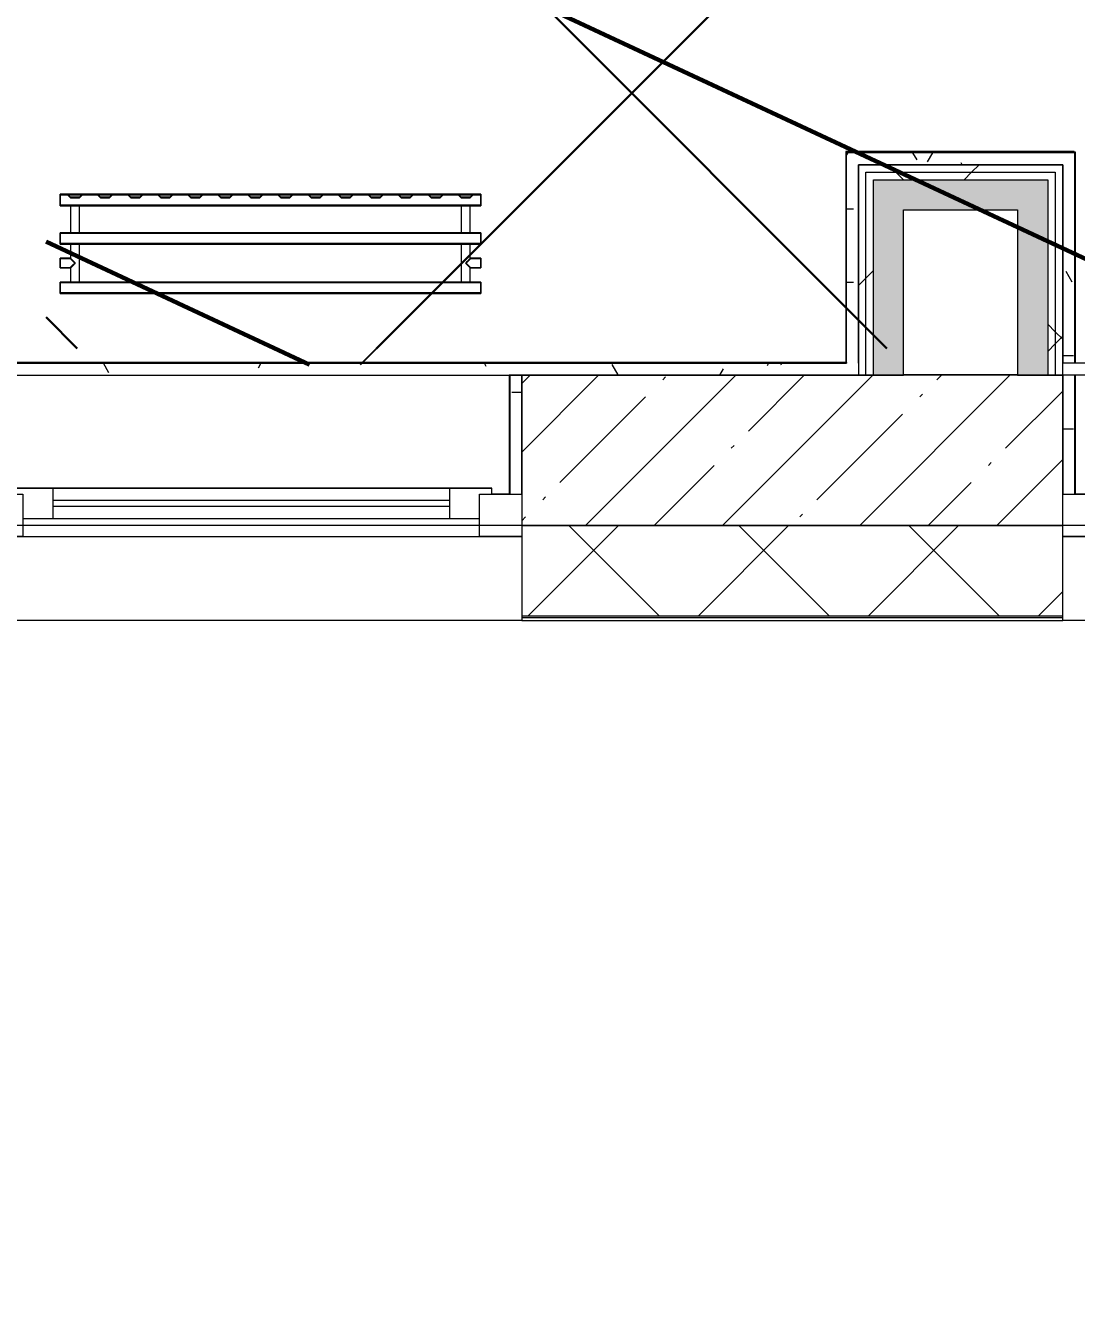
# Model space of a CAD drawing. Header units: millimetres. Extents: x -164500 to 426394, y -23753 to 102118.
# Drawn here: x 268177 to 269925, y -1385 to 731 of the extents above; entities that cross this region are included whole.
import ezdxf
from ezdxf import colors
from ezdxf.entities.mleader import LeaderData, LeaderLine
from ezdxf.math import Vec2, Vec3

# ---------------------------------------------------------------- set-up
doc = ezdxf.new("R2010")
doc.units = ezdxf.units.MM
for name, color, linetype, lineweight in [('0) шлифовка', 5, 'Continuous', 60), ('5.2) Л-1 Линолеум', 100, 'Continuous', 30), ('9.1) Рулон', 30, 'Continuous', 30), ('A-FLOR', 7, 'Continuous', 9), ('A-GLAZ', 7, 'Continuous', 9), ('A-GLAZ-1', 7, 'Continuous', 5), ('A-WALL', 7, 'Continuous', 5), ('I-WALL', 7, 'Continuous', 5), ('S-COLS-1', 7, 'Continuous', 5)]:
    doc.layers.add(name, color=color, linetype=linetype, lineweight=lineweight)
for name, color, linetype in [('2) защита вин плитк', 6, 'Continuous'), ('3.1) Наливной пол', 3, 'Continuous'), ('3.2.3) Нал-ой пол 4 вып', 3, 'Continuous')]:
    doc.layers.add(name, color=color, linetype=linetype)
for name, color, linetype, lineweight, true_color in [('A-WALL-1', 9, 'Continuous', 5, 0x808080), ('A-WALL-FNSH-1', 9, 'Continuous', 5, 0x808080), ('M-EQPM-1', 7, 'Continuous', 9, 0xb2b2b2)]:
    doc.layers.add(name, color=color, linetype=linetype, lineweight=lineweight, true_color=true_color)
doc.styles.add('СПДС', font='ГОСТ тип А.ttf', dxfattribs={"width": 0.9})
pattern_1 = [(0, (148772.123, -0.94), (243.84, 60.96), [20.117, -162.763, 20.117, -162.763, -975.36]), (0, (148772.123, -0.94), (243.84, 60.96), [-365.76, 20.117, -345.643, 20.117, -162.763, -426.72]), (0, (148772.123, -0.94), (243.84, 60.96), [-914.4, 20.117, -101.803, 20.117, -284.683]), (120, (148863.563, 29.54), (-174.71291, 180.691634), [20.117, -162.763, 20.117, -162.763, -975.36]), (120, (148863.563, 29.54), (-174.71291, 180.691634), [-365.76, 20.117, -345.643, 20.117, -162.763, -426.72]), (120, (148863.563, 29.54), (-174.71291, 180.691634), [-914.4, 20.117, -101.803, 20.117, -284.683]), (240, (148894.043, 151.46), (-69.12709, -241.651634), [20.117, -162.763, 20.117, -162.763, -975.36]), (240, (148894.043, 151.46), (-69.12709, -241.651634), [-365.76, 20.117, -345.643, 20.117, -162.763, -426.72]), (240, (148894.043, 151.46), (-69.12709, -241.651634), [-914.4, 20.117, -101.803, 20.117, -284.683])]
pattern_2 = [(45, (148772.12, -0.94), (-212.132, 212.132), []), (135, (148772.12, -0.94), (-212.132, -212.132), [])]
pattern_3 = [(45, (149298.1, 20823.3), (-1347.038, 1347.038), [])]

# ---------------------------------------------------------------- blocks, each defined once
blk = doc.blocks.new('radiator_prado_classic_z_tip_30_po exemplyaru - Classic Z Тип 30-300-V479-Объем проектирования 2 этажа')
at = {"layer": 'M-EQPM-1'}
for p, q in [((0, 228), (0, 210)), ((700, 228), (0, 228)), ((0, 210), (0, 228)), ((0, 228), (12.5, 228)), ((12.5, 228), (37.5, 228)), ((37.5, 228), (12.5, 228)), ((12.5, 228), (37.5, 228)), ((12.5, 228), (17.5, 223)), ((12.5, 228), (17.5, 223)), ((32.5, 223), (17.5, 223)), ((17.5, 223), (32.5, 223)), ((32.5, 223), (37.5, 228)), ((37.5, 228), (32.5, 223)), ((37.5, 228), (62.5, 228)), ((62.5, 228), (87.5, 228)), ((87.5, 228), (62.5, 228)), ((62.5, 228), (87.5, 228)), ((62.5, 228), (67.5, 223)), ((62.5, 228), (67.5, 223)), ((82.5, 223), (67.5, 223)), ((67.5, 223), (82.5, 223)), ((82.5, 223), (87.5, 228)), ((87.5, 228), (82.5, 223)), ((87.5, 228), (112.5, 228)), ((112.5, 228), (137.5, 228)), ((137.5, 228), (112.5, 228)), ((112.5, 228), (137.5, 228)), ((112.5, 228), (117.5, 223)), ((112.5, 228), (117.5, 223)), ((132.5, 223), (117.5, 223)), ((117.5, 223), (132.5, 223)), ((132.5, 223), (137.5, 228)), ((137.5, 228), (132.5, 223)), ((137.5, 228), (162.5, 228)), ((162.5, 228), (187.5, 228)), ((187.5, 228), (162.5, 228)), ((162.5, 228), (187.5, 228)), ((162.5, 228), (167.5, 223)), ((162.5, 228), (167.5, 223)), ((182.5, 223), (167.5, 223)), ((167.5, 223), (182.5, 223)), ((182.5, 223), (187.5, 228)), ((187.5, 228), (182.5, 223)), ((187.5, 228), (212.5, 228)), ((212.5, 228), (237.5, 228)), ((237.5, 228), (212.5, 228)), ((212.5, 228), (237.5, 228)), ((212.5, 228), (217.5, 223)), ((212.5, 228), (217.5, 223)), ((232.5, 223), (217.5, 223)), ((217.5, 223), (232.5, 223)), ((232.5, 223), (237.5, 228)), ((237.5, 228), (232.5, 223)), ((237.5, 228), (262.5, 228)), ((287.5, 228), (262.5, 228)), ((262.5, 228), (287.5, 228)), ((262.5, 228), (267.5, 223)), ((262.5, 228), (267.5, 223)), ((262.6, 228), (287.5, 228)), ((282.5, 223), (267.5, 223)), ((267.5, 223), (282.5, 223)), ((282.5, 223), (287.5, 228)), ((287.5, 228), (282.5, 223)), ((287.5, 228), (312.5, 228)), ((312.5, 228), (337.5, 228)), ((337.5, 228), (312.5, 228)), ((312.5, 228), (337.5, 228)), ((312.5, 228), (317.5, 223)), ((312.5, 228), (317.5, 223)), ((332.5, 223), (317.5, 223)), ((317.5, 223), (332.5, 223)), ((332.5, 223), (337.5, 228)), ((337.5, 228), (332.5, 223)), ((337.5, 228), (362.5, 228)), ((362.5, 228), (387.5, 228)), ((387.5, 228), (362.5, 228)), ((362.5, 228), (387.5, 228)), ((362.5, 228), (367.5, 223)), ((362.5, 228), (367.5, 223)), ((382.5, 223), (367.5, 223)), ((367.5, 223), (382.5, 223)), ((382.5, 223), (387.5, 228)), ((387.5, 228), (382.5, 223)), ((387.5, 228), (412.5, 228)), ((412.5, 228), (437.5, 228)), ((437.5, 228), (412.5, 228)), ((412.5, 228), (437.5, 228)), ((412.5, 228), (417.5, 223)), ((412.5, 228), (417.5, 223)), ((432.5, 223), (417.5, 223)), ((417.5, 223), (432.5, 223)), ((432.5, 223), (437.5, 228)), ((437.5, 228), (432.5, 223)), ((437.5, 228), (462.5, 228)), ((462.5, 228), (487.5, 228)), ((487.5, 228), (462.5, 228)), ((462.5, 228), (487.5, 228)), ((462.5, 228), (467.5, 223)), ((462.5, 228), (467.5, 223)), ((482.5, 223), (467.5, 223)), ((467.5, 223), (482.5, 223)), ((482.5, 223), (487.5, 228)), ((487.5, 228), (482.5, 223)), ((487.5, 228), (512.5, 228)), ((512.5, 228), (537.5, 228)), ((537.5, 228), (512.5, 228)), ((512.5, 228), (537.5, 228)), ((512.5, 228), (517.5, 223)), ((512.5, 228), (517.5, 223)), ((532.5, 223), (517.5, 223)), ((517.5, 223), (532.5, 223)), ((532.5, 223), (537.5, 228)), ((537.5, 228), (532.5, 223)), ((537.5, 228), (562.5, 228)), ((562.5, 228), (587.5, 228)), ((587.5, 228), (562.5, 228)), ((562.5, 228), (587.5, 228)), ((562.5, 228), (567.5, 223)), ((562.5, 228), (567.5, 223)), ((582.5, 223), (567.5, 223)), ((567.5, 223), (582.5, 223)), ((582.5, 223), (587.5, 228)), ((587.5, 228), (582.5, 223)), ((587.5, 228), (612.5, 228)), ((612.5, 228), (637.5, 228)), ((637.5, 228), (612.5, 228)), ((612.5, 228), (637.5, 228)), ((612.5, 228), (617.5, 223)), ((612.5, 228), (617.5, 223)), ((632.5, 223), (617.5, 223)), ((617.5, 223), (632.5, 223)), ((632.5, 223), (637.5, 228)), ((637.5, 228), (632.5, 223)), ((637.5, 228), (662.5, 228)), ((662.5, 228), (687.5, 228)), ((687.5, 228), (662.5, 228)), ((662.5, 228), (687.5, 228)), ((662.5, 228), (667.5, 223)), ((662.5, 228), (667.5, 223)), ((682.5, 223), (667.5, 223)), ((667.5, 223), (682.5, 223)), ((682.5, 223), (687.5, 228)), ((687.5, 228), (682.5, 223)), ((687.5, 228), (700, 228)), ((700, 210), (700, 228)), ((700, 228), (700, 210)), ((0, 210), (700, 210)), ((17.8, 210), (0, 210)), ((17.5, 210), (17.5, 164)), ((17.5, 210), (17.5, 164)), ((17.8, 210), (17.5, 210)), ((17.5, 210), (17.8, 210)), ((17.8, 210), (17.5, 210)), ((17.5, 210), (32.5, 210)), ((21.2, 210), (17.8, 210)), ((17.8, 210), (32.2, 210)), ((32.2, 210), (17.8, 210)), ((25, 210), (21.2, 210)), ((30.3, 210), (25, 210)), ((32.2, 210), (30.3, 210)), ((32.5, 210), (32.2, 210)), ((32.2, 210), (32.5, 210)), ((32.5, 210), (32.2, 210)), ((667.8, 210), (32.2, 210)), ((32.5, 164), (32.5, 210)), ((32.5, 164), (32.5, 210)), ((667.5, 210), (667.5, 164)), ((667.5, 210), (667.5, 164)), ((667.8, 210), (667.5, 210)), ((667.5, 210), (682.5, 210)), ((667.8, 210), (667.5, 210)), ((667.5, 210), (667.8, 210)), ((682.2, 210), (667.8, 210)), ((682.2, 210), (667.8, 210)), ((667.8, 210), (682.2, 210)), ((682.5, 210), (682.2, 210)), ((682.5, 210), (682.2, 210)), ((682.2, 210), (682.5, 210)), ((700, 210), (682.2, 210)), ((682.5, 164), (682.5, 210)), ((682.5, 164), (682.5, 210)), ((700, 164), (0, 164)), ((0, 164), (0, 146)), ((0, 146), (0, 164)), ((0, 164), (17.8, 164)), ((17.8, 164), (17.5, 164)), ((17.5, 164), (17.8, 164)), ((17.8, 164), (17.5, 164)), ((17.5, 164), (32.5, 164)), ((26.9, 164), (17.8, 164)), ((17.8, 164), (32.2, 164)), ((32.2, 164), (17.8, 164)), ((32.2, 164), (26.9, 164)), ((32.5, 164), (32.2, 164)), ((32.2, 164), (32.5, 164)), ((32.5, 164), (32.2, 164)), ((32.2, 164), (667.8, 164)), ((667.8, 164), (667.5, 164)), ((667.5, 164), (682.5, 164)), ((667.8, 164), (667.5, 164)), ((667.5, 164), (667.8, 164)), ((682.2, 164), (667.8, 164)), ((682.2, 164), (667.8, 164)), ((667.8, 164), (682.2, 164)), ((682.5, 164), (682.2, 164)), ((682.5, 164), (682.2, 164)), ((682.2, 164), (682.5, 164)), ((682.2, 164), (700, 164)), ((700, 146), (700, 164)), ((700, 164), (700, 146)), ((0, 146), (700, 146)), ((18.5, 146), (0, 146)), ((17.5, 146), (17.5, 121.5)), ((17.5, 146), (17.5, 121.5)), ((17.5, 146), (18.5, 146)), ((18.5, 146), (17.5, 146)), ((17.5, 146), (18.5, 146)), ((32.5, 146), (17.5, 146)), ((18.5, 146), (32.2, 146)), ((32.2, 146), (18.5, 146)), ((18.5, 146), (32.2, 146)), ((32.2, 146), (32.5, 146)), ((32.5, 146), (32.2, 146)), ((32.2, 146), (32.5, 146)), ((667.8, 146), (32.2, 146)), ((32.5, 82), (32.5, 146)), ((32.5, 82), (32.5, 146)), ((667.5, 146), (667.5, 82)), ((667.5, 146), (667.5, 82)), ((667.5, 146), (667.8, 146)), ((682.5, 146), (667.5, 146)), ((667.5, 146), (667.8, 146)), ((667.8, 146), (667.5, 146)), ((667.8, 146), (681.5, 146)), ((667.8, 146), (681.5, 146)), ((676.9, 146), (667.8, 146)), ((678.7, 146), (676.9, 146)), ((680.3, 146), (678.7, 146)), ((681.5, 146), (680.3, 146)), ((681.5, 146), (682.5, 146)), ((681.5, 146), (682.5, 146)), ((682.5, 146), (681.5, 146)), ((700, 146), (681.5, 146)), ((682.5, 121.5), (682.5, 146)), ((682.5, 121.5), (682.5, 146)), ((17.5, 121.5), (0, 121.5)), ((17.5, 121.5), (0, 121.5)), ((0, 121.5), (0, 120.5)), ((0, 106.5), (0, 121.5)), ((0, 120.5), (0, 107.5)), ((0, 120.5), (0, 119.3)), ((0, 114), (0, 120.5)), ((0, 120.5), (0, 120.5)), ((0, 119.3), (0, 117.8)), ((0, 117.8), (0, 114)), ((0, 114), (0, 110.3)), ((0, 107.5), (0, 114)), ((0, 110.3), (0, 108.7)), ((0, 108.7), (0, 107.5)), ((0, 107.5), (0, 106.5)), ((0, 107.5), (0, 107.5)), ((0, 106.5), (17.5, 106.5)), ((0, 106.5), (17.5, 106.5)), ((17.5, 106.5), (17.5, 82)), ((17.5, 106.5), (17.5, 82)), ((700, 121.5), (682.5, 121.5)), ((700, 121.5), (682.5, 121.5)), ((682.5, 82), (682.5, 106.5)), ((682.5, 106.5), (700, 106.5)), ((682.5, 82), (682.5, 106.5)), ((682.5, 106.5), (700, 106.5)), ((700, 121.5), (700, 106.5)), ((700, 120.5), (700, 121.5)), ((700, 121.5), (700, 120.5)), ((700, 120.5), (700, 121.5)), ((700, 107.5), (700, 120.5)), ((700, 120.5), (700, 107.5)), ((700, 117.8), (700, 120.5)), ((700, 114), (700, 117.8)), ((700, 107.5), (700, 114)), ((700, 106.5), (700, 107.5)), ((700, 107.5), (700, 106.5)), ((700, 106.5), (700, 107.5)), ((700, 82), (0, 82)), ((0, 82), (0, 64)), ((0, 64), (0, 82)), ((0, 82), (18.5, 82)), ((700, 64), (0, 64)), ((0, 64), (700, 64)), ((18.5, 82), (17.5, 82)), ((17.5, 82), (18.5, 82)), ((18.5, 82), (17.5, 82)), ((17.5, 82), (32.5, 82)), ((32.2, 82), (18.5, 82)), ((18.5, 82), (32.2, 82)), ((32.2, 82), (18.5, 82)), ((32.5, 82), (32.2, 82)), ((32.2, 82), (32.5, 82)), ((32.5, 82), (32.2, 82)), ((32.2, 82), (667.8, 82)), ((667.8, 82), (667.5, 82)), ((667.5, 82), (682.5, 82)), ((667.8, 82), (667.5, 82)), ((667.5, 82), (667.8, 82)), ((681.5, 82), (667.8, 82)), ((669.7, 82), (667.8, 82)), ((667.8, 82), (678.7, 82)), ((673.1, 82), (669.7, 82)), ((681.5, 82), (673.1, 82)), ((678.7, 82), (680.3, 82)), ((680.3, 82), (681.5, 82)), ((682.5, 82), (681.5, 82)), ((682.5, 82), (681.5, 82)), ((681.5, 82), (682.5, 82)), ((681.5, 82), (700, 82)), ((700, 64), (700, 82)), ((700, 82), (700, 64))]:
    blk.add_line(p, q, dxfattribs=at)
for points, knots in [([(18.5, 120.5), (18.4, 120.6), (18.3, 120.7), (18.1, 120.9), (17.9, 121.1), (17.8, 121.2), (17.7, 121.3), (17.5, 121.5), (17.5, 121.5), (17.5, 121.5)], [0.7142857, 0.7142857, 0.7142857, 0.7142857, 0.75, 0.7857143, 0.8214286, 0.8571429, 0.8928571, 0.9285714, 1, 1, 1, 1]), ([(17.5, 121.5), (17.5, 121.5), (17.5, 121.5), (17.7, 121.3), (17.8, 121.2), (17.9, 121.1), (18.1, 120.9), (18.3, 120.7), (18.4, 120.6), (18.5, 120.5)], [0, 0, 0, 0, 0.0714286, 0.1071429, 0.1428571, 0.1785714, 0.2142857, 0.25, 0.2857143, 0.2857143, 0.2857143, 0.2857143]), ([(17.5, 121.5), (17.5, 121.5), (17.5, 121.5), (17.7, 121.3), (17.8, 121.2), (17.9, 121.1), (18.1, 120.9), (18.3, 120.7), (18.4, 120.6), (18.5, 120.5)], [0, 0, 0, 0, 0.0714286, 0.1071429, 0.1428571, 0.1785714, 0.2142857, 0.25, 0.2857143, 0.2857143, 0.2857143, 0.2857143]), ([(25, 114), (24.5, 114.5), (23.6, 115.4), (22.4, 116.6), (21.6, 117.4), (21.1, 117.9), (20.8, 118.2), (20.5, 118.5), (20.2, 118.8), (19.8, 119.1), (19.6, 119.4), (19.3, 119.7), (19, 120), (18.7, 120.3), (18.5, 120.5), (18.3, 120.7), (18.1, 120.9), (17.9, 121.1), (17.8, 121.2), (17.7, 121.3), (17.5, 121.5), (17.5, 121.5), (17.5, 121.5)], [0, 0, 0, 0, 0.142857, 0.285714, 0.357143, 0.392857, 0.428571, 0.464286, 0.5, 0.535714, 0.571429, 0.607143, 0.642857, 0.678571, 0.714286, 0.75, 0.785714, 0.821429, 0.857143, 0.892857, 0.928571, 1, 1, 1, 1]), ([(17.5, 106.5), (17.5, 106.5), (17.5, 106.5), (17.7, 106.7), (17.8, 106.8), (17.9, 106.9), (18.1, 107.1), (18.3, 107.3), (18.5, 107.5), (18.7, 107.7), (19, 108), (19.3, 108.3), (19.6, 108.6), (19.8, 108.9), (20.3, 109.3), (20.7, 109.7), (21.1, 110.1), (21.6, 110.6), (22.4, 111.4), (23.6, 112.6), (24.5, 113.5), (25, 114)], [0, 0, 0, 0, 0.071429, 0.107143, 0.142857, 0.178571, 0.214286, 0.25, 0.285714, 0.321429, 0.357143, 0.392857, 0.428571, 0.464286, 0.5, 0.571429, 0.607143, 0.642857, 0.714286, 0.857143, 1, 1, 1, 1]), ([(17.5, 106.5), (17.5, 106.5), (17.5, 106.5), (17.7, 106.7), (17.8, 106.8), (17.9, 106.9), (18.1, 107.1), (18.3, 107.3), (18.4, 107.4), (18.5, 107.5)], [0, 0, 0, 0, 0.0714286, 0.1071429, 0.1428571, 0.1785714, 0.2142857, 0.25, 0.2857143, 0.2857143, 0.2857143, 0.2857143]), ([(18.5, 107.5), (18.4, 107.4), (18.3, 107.3), (18.1, 107.1), (17.9, 106.9), (17.8, 106.8), (17.7, 106.7), (17.5, 106.5), (17.5, 106.5), (17.5, 106.5)], [0.7142857, 0.7142857, 0.7142857, 0.7142857, 0.75, 0.7857143, 0.8214286, 0.8571429, 0.8928571, 0.9285714, 1, 1, 1, 1]), ([(18.5, 107.5), (18.4, 107.4), (18.3, 107.3), (18.1, 107.1), (17.9, 106.9), (17.8, 106.8), (17.7, 106.7), (17.5, 106.5), (17.5, 106.5), (17.5, 106.5)], [0.7142857, 0.7142857, 0.7142857, 0.7142857, 0.75, 0.7857143, 0.8214286, 0.8571429, 0.8928571, 0.9285714, 1, 1, 1, 1]), ([(22.1, 116.9), (21.9, 117.1), (21.6, 117.4), (21.1, 117.9), (20.8, 118.2), (20.5, 118.5), (20.2, 118.8), (19.9, 119.2), (19.7, 119.3), (19.6, 119.4)], [0.2857143, 0.2857143, 0.2857143, 0.2857143, 0.3571429, 0.3928571, 0.4285714, 0.4642857, 0.5, 0.5357143, 0.5714286, 0.5714286, 0.5714286, 0.5714286]), ([(19.6, 119.4), (19.7, 119.3), (19.9, 119.2), (20.3, 118.7), (20.7, 118.3), (21.1, 117.9), (21.6, 117.4), (21.9, 117.1), (22.1, 116.9)], [0.4285714, 0.4285714, 0.4285714, 0.4285714, 0.4642857, 0.5, 0.5714286, 0.6071429, 0.6428571, 0.7142857, 0.7142857, 0.7142857, 0.7142857]), ([(19.6, 119.4), (19.7, 119.3), (19.8, 119.1), (20.3, 118.7), (20.7, 118.3), (21.1, 117.9), (21.6, 117.4), (21.9, 117.1), (22.1, 116.9)], [0.4285714, 0.4285714, 0.4285714, 0.4285714, 0.4642857, 0.5, 0.5714286, 0.6071429, 0.6428571, 0.7142857, 0.7142857, 0.7142857, 0.7142857]), ([(19.6, 108.6), (19.7, 108.7), (19.9, 108.8), (20.3, 109.3), (20.7, 109.7), (21.1, 110.1), (21.6, 110.6), (21.9, 110.9), (22.1, 111.1)], [0.4285714, 0.4285714, 0.4285714, 0.4285714, 0.4642857, 0.5, 0.5714286, 0.6071429, 0.6428571, 0.7142857, 0.7142857, 0.7142857, 0.7142857]), ([(22.1, 111.1), (21.9, 110.9), (21.6, 110.6), (21.1, 110.1), (20.8, 109.8), (20.5, 109.5), (20.2, 109.2), (19.9, 108.8), (19.7, 108.7), (19.6, 108.6)], [0.2857143, 0.2857143, 0.2857143, 0.2857143, 0.3571429, 0.3928571, 0.4285714, 0.4642857, 0.5, 0.5357143, 0.5714286, 0.5714286, 0.5714286, 0.5714286]), ([(22.1, 111.1), (21.9, 110.9), (21.6, 110.6), (21.1, 110.1), (20.8, 109.8), (20.5, 109.5), (20.2, 109.2), (19.8, 108.9), (19.7, 108.7), (19.6, 108.6)], [0.2857143, 0.2857143, 0.2857143, 0.2857143, 0.3571429, 0.3928571, 0.4285714, 0.4642857, 0.5, 0.5357143, 0.5714286, 0.5714286, 0.5714286, 0.5714286]), ([(675, 114), (675.5, 114.5), (676.4, 115.4), (677.6, 116.6), (678.4, 117.4), (678.9, 117.9), (679.2, 118.2), (679.5, 118.5), (679.8, 118.8), (680.1, 119.2), (680.4, 119.4), (680.7, 119.7), (681, 120), (681.3, 120.3), (681.5, 120.5), (681.7, 120.7), (681.9, 120.9), (682.1, 121.1), (682.2, 121.2), (682.3, 121.3), (682.5, 121.5), (682.5, 121.5), (682.5, 121.5)], [0, 0, 0, 0, 0.142857, 0.285714, 0.357143, 0.392857, 0.428571, 0.464286, 0.5, 0.535714, 0.571429, 0.607143, 0.642857, 0.678571, 0.714286, 0.75, 0.785714, 0.821429, 0.857143, 0.892857, 0.928571, 1, 1, 1, 1]), ([(682.5, 106.5), (682.5, 106.5), (682.5, 106.5), (682.3, 106.7), (682.2, 106.8), (682.1, 106.9), (681.9, 107.1), (681.7, 107.3), (681.5, 107.5), (681.3, 107.7), (681, 108), (680.7, 108.3), (680.4, 108.6), (680.1, 108.8), (679.7, 109.3), (679.3, 109.7), (678.9, 110.1), (678.4, 110.6), (677.6, 111.4), (676.4, 112.6), (675.5, 113.5), (675, 114)], [0, 0, 0, 0, 0.071429, 0.107143, 0.142857, 0.178571, 0.214286, 0.25, 0.285714, 0.321429, 0.357143, 0.392857, 0.428571, 0.464286, 0.5, 0.571429, 0.607143, 0.642857, 0.714286, 0.857143, 1, 1, 1, 1]), ([(680.4, 119.4), (680.3, 119.3), (680.1, 119.2), (679.7, 118.7), (679.3, 118.3), (678.9, 117.9), (678.4, 117.4), (678.1, 117.1), (677.9, 116.9)], [0.4285714, 0.4285714, 0.4285714, 0.4285714, 0.4642857, 0.5, 0.5714286, 0.6071429, 0.6428571, 0.7142857, 0.7142857, 0.7142857, 0.7142857]), ([(680.4, 119.4), (680.3, 119.3), (680.1, 119.2), (679.7, 118.7), (679.3, 118.3), (678.9, 117.9), (678.4, 117.4), (678.1, 117.1), (677.9, 116.9)], [0.4285714, 0.4285714, 0.4285714, 0.4285714, 0.4642857, 0.5, 0.5714286, 0.6071429, 0.6428571, 0.7142857, 0.7142857, 0.7142857, 0.7142857]), ([(677.9, 116.9), (678.1, 117.1), (678.4, 117.4), (678.9, 117.9), (679.2, 118.2), (679.5, 118.5), (679.8, 118.8), (680.1, 119.2), (680.3, 119.3), (680.4, 119.4)], [0.2857143, 0.2857143, 0.2857143, 0.2857143, 0.3571429, 0.3928571, 0.4285714, 0.4642857, 0.5, 0.5357143, 0.5714286, 0.5714286, 0.5714286, 0.5714286]), ([(677.9, 111.1), (678.1, 110.9), (678.4, 110.6), (678.9, 110.1), (679.2, 109.8), (679.5, 109.5), (679.8, 109.2), (680.1, 108.8), (680.3, 108.7), (680.4, 108.6)], [0.2857143, 0.2857143, 0.2857143, 0.2857143, 0.3571429, 0.3928571, 0.4285714, 0.4642857, 0.5, 0.5357143, 0.5714286, 0.5714286, 0.5714286, 0.5714286]), ([(677.9, 111.1), (678.1, 110.9), (678.4, 110.6), (678.9, 110.1), (679.1, 109.9), (679.2, 109.8)], [0.2857143, 0.2857143, 0.2857143, 0.2857143, 0.3571429, 0.3928571, 0.4285714, 0.4285714, 0.4285714, 0.4285714]), ([(680.4, 108.6), (680.3, 108.7), (680.1, 108.8), (679.7, 109.3), (679.3, 109.7), (678.9, 110.1), (678.4, 110.6), (678.1, 110.9), (677.9, 111.1)], [0.4285714, 0.4285714, 0.4285714, 0.4285714, 0.4642857, 0.5, 0.5714286, 0.6071429, 0.6428571, 0.7142857, 0.7142857, 0.7142857, 0.7142857]), ([(682.5, 121.5), (682.5, 121.5), (682.5, 121.5), (682.3, 121.3), (682.2, 121.2), (682.1, 121.1), (681.9, 120.9), (681.7, 120.7), (681.6, 120.6), (681.5, 120.5)], [0, 0, 0, 0, 0.0714286, 0.1071429, 0.1428571, 0.1785714, 0.2142857, 0.25, 0.2857143, 0.2857143, 0.2857143, 0.2857143]), ([(682.5, 121.5), (682.5, 121.5), (682.5, 121.5), (682.3, 121.3), (682.2, 121.2), (682.1, 121.1), (681.9, 120.9), (681.7, 120.7), (681.6, 120.6), (681.5, 120.5)], [0, 0, 0, 0, 0.0714286, 0.1071429, 0.1428571, 0.1785714, 0.2142857, 0.25, 0.2857143, 0.2857143, 0.2857143, 0.2857143]), ([(681.5, 120.5), (681.6, 120.6), (681.7, 120.7), (681.9, 120.9), (682.1, 121.1), (682.2, 121.2), (682.3, 121.3), (682.5, 121.5), (682.5, 121.5), (682.5, 121.5)], [0.7142857, 0.7142857, 0.7142857, 0.7142857, 0.75, 0.7857143, 0.8214286, 0.8571429, 0.8928571, 0.9285714, 1, 1, 1, 1]), ([(681.5, 107.5), (681.6, 107.4), (681.7, 107.3), (681.9, 107.1), (682.1, 106.9), (682.2, 106.8), (682.3, 106.7), (682.5, 106.5), (682.5, 106.5), (682.5, 106.5)], [0.7142857, 0.7142857, 0.7142857, 0.7142857, 0.75, 0.7857143, 0.8214286, 0.8571429, 0.8928571, 0.9285714, 1, 1, 1, 1]), ([(681.5, 107.5), (681.6, 107.4), (681.7, 107.3), (681.9, 107.1), (682.1, 106.9), (682.2, 106.8), (682.3, 106.7), (682.5, 106.5), (682.5, 106.5), (682.5, 106.5)], [0.7142857, 0.7142857, 0.7142857, 0.7142857, 0.75, 0.7857143, 0.8214286, 0.8571429, 0.8928571, 0.9285714, 1, 1, 1, 1]), ([(682.5, 106.5), (682.5, 106.5), (682.5, 106.5), (682.3, 106.7), (682.2, 106.8), (682.1, 106.9), (681.9, 107.1), (681.7, 107.3), (681.6, 107.4), (681.5, 107.5)], [0, 0, 0, 0, 0.0714286, 0.1071429, 0.1428571, 0.1785714, 0.2142857, 0.25, 0.2857143, 0.2857143, 0.2857143, 0.2857143])]:
    blk.add_open_spline(points, degree=3, knots=knots, dxfattribs=at)
for points in [[(19.6, 119.4), (19.5, 119.5), (19.3, 119.7), (19, 120), (18.7, 120.3), (18.6, 120.4), (18.5, 120.5)], [(18.5, 120.5), (18.6, 120.4), (18.7, 120.3), (19, 120), (19.3, 119.7), (19.5, 119.5), (19.6, 119.4)], [(18.5, 120.5), (18.6, 120.4), (18.7, 120.3), (19, 120), (19.3, 119.7), (19.5, 119.5), (19.6, 119.4)], [(18.5, 107.5), (18.6, 107.6), (18.7, 107.7), (19, 108), (19.3, 108.3), (19.5, 108.5), (19.6, 108.6)], [(19.6, 108.6), (19.5, 108.5), (19.3, 108.3), (19, 108), (18.7, 107.7), (18.6, 107.6), (18.5, 107.5)], [(19.6, 108.6), (19.5, 108.5), (19.3, 108.3), (19, 108), (18.7, 107.7), (18.6, 107.6), (18.5, 107.5)], [(25, 114), (24.5, 114.5), (23.6, 115.4), (22.6, 116.4), (22.1, 116.9)], [(22.1, 116.9), (22.6, 116.4), (23.6, 115.4), (24.5, 114.5), (25, 114)], [(22.1, 116.9), (22.6, 116.4), (23.6, 115.4), (24.5, 114.5), (25, 114)], [(22.1, 111.1), (22.6, 111.6), (23.6, 112.6), (24.5, 113.5), (25, 114)], [(25, 114), (24.5, 113.5), (23.6, 112.6), (22.6, 111.6), (22.1, 111.1)], [(25, 114), (24.5, 113.5), (23.6, 112.6), (22.6, 111.6), (22.1, 111.1)], [(677.9, 116.9), (677.4, 116.4), (676.4, 115.4), (675.5, 114.5), (675, 114)], [(675, 114), (675.5, 114.5), (676.4, 115.4), (677.4, 116.4), (677.9, 116.9)], [(676.4, 115.4), (676, 115), (675.5, 114.5), (675, 114)], [(675, 114), (675.5, 113.5), (676.4, 112.6), (677.4, 111.6), (677.9, 111.1)], [(675, 114), (675.5, 113.5), (676, 113), (676.4, 112.6)], [(677.9, 111.1), (677.4, 111.6), (676.4, 112.6), (675.5, 113.5), (675, 114)], [(677.9, 116.9), (677.4, 116.4), (676.9, 115.9), (676.4, 115.4)], [(676.4, 112.6), (676.9, 112.1), (677.4, 111.6), (677.9, 111.1)], [(679.2, 109.8), (679.3, 109.7), (679.5, 109.5), (679.8, 109.2), (680.1, 108.8), (680.3, 108.7), (680.4, 108.6)], [(681.5, 120.5), (681.4, 120.4), (681.3, 120.3), (681, 120), (680.7, 119.7), (680.5, 119.5), (680.4, 119.4)], [(681.5, 120.5), (681.4, 120.4), (681.3, 120.3), (681, 120), (680.7, 119.7), (680.5, 119.5), (680.4, 119.4)], [(680.4, 119.4), (680.5, 119.5), (680.7, 119.7), (681, 120), (681.3, 120.3), (681.4, 120.4), (681.5, 120.5)], [(680.4, 108.6), (680.5, 108.5), (680.7, 108.3), (681, 108), (681.3, 107.7), (681.4, 107.6), (681.5, 107.5)], [(680.4, 108.6), (680.5, 108.5), (680.7, 108.3), (681, 108), (681.3, 107.7), (681.4, 107.6), (681.5, 107.5)], [(681.5, 107.5), (681.4, 107.6), (681.3, 107.7), (681, 108), (680.7, 108.3), (680.5, 108.5), (680.4, 108.6)]]:
    blk.add_open_spline(points, degree=3, dxfattribs=at)
blk = doc.blocks.new('120_Окно_СКБ_1Ст - 120_Окно_СКБ_1Ст 900х2500_h_ с форточкой-22876038-Объем проектирования 2 этажа')
at = {"layer": 'A-GLAZ'}
for p, q in [((-450, -127), (-450, -57)), ((-450, -57), (-380, -57)), ((-380, -57), (-380, -127)), ((380, -127), (380, -57)), ((380, -57), (450, -57)), ((450, -57), (450, -127)), ((380, -87), (-380, -87)), ((-380, -87), (-380, -127)), ((-330, -137), (-330, -87)), ((330, -137), (330, -87)), ((380, -127), (380, -87)), ((-380, -127), (-450, -127)), ((-380, -127), (-400, -127)), ((-400, -127), (-400, -137)), ((-400, -137), (400, -137)), ((400, -137), (-400, -137)), ((450, -127), (380, -127)), ((400, -127), (380, -127)), ((400, -137), (400, -127))]:
    blk.add_line(p, q, dxfattribs=at)
at = {"layer": 'A-GLAZ-1'}
for p, q in [((450, -57), (-450, -57)), ((-330, -107), (330, -107)), ((330, -117), (-330, -117)), ((-430, -127), (-400, -127)), ((400, -127), (430, -127))]:
    blk.add_line(p, q, dxfattribs=at)
blk = doc.blocks.new('120_Окно_СКБ_1Ст - 120_Окно_СКБ_1Ст 900х2500_h_ с форточкой-V346-Объем проектирования 2 этажа')
at = {"layer": 'A-GLAZ'}
for p, q in [((-450, -127), (-450, -57)), ((-450, -57), (-380, -57)), ((-380, -57), (-380, -127)), ((380, -127), (380, -57)), ((380, -57), (450, -57)), ((450, -57), (450, -127)), ((380, -87), (-380, -87)), ((-380, -87), (-380, -127)), ((-330, -137), (-330, -87)), ((330, -137), (330, -87)), ((380, -127), (380, -87)), ((-380, -127), (-450, -127)), ((-380, -127), (-400, -127)), ((-400, -127), (-400, -137)), ((-400, -137), (400, -137)), ((400, -137), (-400, -137)), ((450, -127), (380, -127)), ((400, -127), (380, -127)), ((400, -137), (400, -127))]:
    blk.add_line(p, q, dxfattribs=at)
at = {"layer": 'A-GLAZ-1'}
for p, q in [((450, -57), (-450, -57)), ((-330, -107), (330, -107)), ((330, -117), (-330, -117)), ((-430, -127), (-400, -127)), ((400, -127), (430, -127))]:
    blk.add_line(p, q, dxfattribs=at)

msp = doc.modelspace()

# ---------------------------------------------------------------- hatches: boundary and pattern name
at = {"layer": '0) шлифовка', "true_color": 0x2776bb}
h = msp.add_hatch(dxfattribs=at)
h.set_pattern_fill('ANSI31', color=152, scale=222, angle=110)
h.set_pattern_definition([(155, (149298.1, 20823.34), (-297.8825, -638.811), [])])
h.paths.add_polyline_path([(273527.043, 10366.236), (268210.93, 10366.236), (268210.93, 166.958), (273527.043, 166.958)])
at = {"layer": '2) защита вин плитк'}
h = msp.add_hatch(dxfattribs=at)
h.set_pattern_fill('ANSI31', color=256, scale=600)
h.set_pattern_definition(pattern_3)
h.paths.add_polyline_path([(273527.043, 10366.236), (268210.93, 10366.236), (268210.93, 166.958), (273527.043, 166.958)])
h = msp.add_hatch(dxfattribs=at)
h.set_pattern_fill('ANSI31', color=256, scale=600)
h.set_pattern_definition(pattern_3)
h.paths.add_polyline_path([(273527.043, 10366.236), (268210.93, 10366.236), (268210.93, 166.958), (273527.043, 166.958)])
at = {"layer": '3.1) Наливной пол'}
h = msp.add_hatch(dxfattribs=at)
h.set_pattern_fill('ANSI31', color=256, scale=600)
h.set_pattern_definition(pattern_3)
h.paths.add_polyline_path([(273527.043, 10366.236), (268210.93, 10366.236), (268210.93, 166.958), (273527.043, 166.958)])
at = {"layer": '3.2.3) Нал-ой пол 4 вып'}
h = msp.add_hatch(dxfattribs=at)
h.set_pattern_fill('ANSI31', color=256, scale=600)
h.set_pattern_definition(pattern_3)
h.paths.add_polyline_path([(273527.043, 10366.236), (268210.93, 10366.236), (268210.93, 166.958), (273527.043, 166.958)])
at = {"layer": '5.2) Л-1 Линолеум'}
h = msp.add_hatch(dxfattribs=at)
h.set_pattern_fill('ANSI37', color=256, scale=300)
h.set_pattern_definition([(45, (149298.1, 20823.3), (-673.519, 673.519), []), (135, (149298.1, 20823.3), (-673.519, -673.519), [])])
h.paths.add_polyline_path([(273527.043, 10392.976), (268210.93, 10392.976), (268210.93, 193.698), (273527.043, 193.698)])
at = {"layer": 'A-WALL'}
h = msp.add_hatch(dxfattribs=at)
h.set_pattern_fill('FP_24', color=256, style=0, pattern_type=2)
h.set_pattern_definition([(45, (148772.12, -0.94), (-141.42136, 141.42136), []), (135, (148772.12, -0.94), (-141.42136, -141.42136), [])])
h.paths.add_polyline_path([(273849.239, -250.941), (273852.123, -250.941), (273852.123, -100.941), (272502.123, -100.941), (272502.123, -250.941), (273704.411, -250.941)])
h.paths.add_polyline_path([(269902.123, -250.941), (269902.123, -100.941), (269002.123, -100.941), (269002.123, -250.941), (269782.123, -250.941)])
h.paths.add_polyline_path([(270802.123, -250.941), (271602.123, -250.941), (271602.123, -100.941), (270802.123, -100.941)])
h.paths.add_polyline_path([(268102.123, -250.941), (268102.123, -100.941), (266702.123, -100.941), (266702.123, -250.941), (267930.123, -250.941)])
h.paths.add_polyline_path([(262202.123, -250.941), (262452.123, -250.941), (262452.123, -100.941), (261302.123, -100.941), (261302.123, -250.941), (261630.767, -250.941)])
h.paths.add_polyline_path([(263352.123, -250.941), (264402.123, -250.941), (264402.123, -100.941), (263352.123, -100.941)])
h.paths.add_polyline_path([(256571.627, -250.941), (256802.123, -250.941), (256802.123, -100.941), (255902.123, -100.941), (255902.123, -250.941)])
h.paths.add_polyline_path([(257702.123, -250.941), (259002.123, -250.941), (259002.123, -100.941), (257702.123, -100.941)])
h.paths.add_polyline_path([(253602.123, -250.941), (253602.123, -100.941), (252552.123, -100.941), (252552.123, -250.941), (252957.955, -250.941)])
h.paths.add_polyline_path([(251652.123, -250.941), (251652.123, -100.941), (249602.123, -100.941), (249602.123, -250.941), (251512.486, -250.941)])
h.paths.add_polyline_path([(248621.548, -250.941), (248702.123, -250.941), (248702.123, -100.941), (244452.123, -100.941), (244452.123, -250.941), (247898.814, -250.941)])
h.paths.add_polyline_path([(242839.673, -250.941), (243552.123, -250.941), (243552.123, -100.941), (242402.123, -100.941), (242402.123, -250.941)])
h.paths.add_polyline_path([(241502.123, -250.941), (241502.123, -100.941), (240702.123, -100.941), (240702.123, -250.941), (241394.205, -250.941)])
h.paths.add_polyline_path([(239802.123, -250.941), (239802.123, -100.941), (237982.123, -100.941), (237982.123, -250.941), (239226.002, -250.941)])
at = {"layer": 'I-WALL'}
h = msp.add_hatch(dxfattribs=at)
h.set_pattern_fill('FP_191', color=256, style=0, pattern_type=2)
h.set_pattern_definition(pattern_1)
h.paths.add_polyline_path([(269542.123, 169.059), (269562.123, 169.059), (269562.123, 519.059), (269542.123, 519.059), (269542.123, 499.059)])
h = msp.add_hatch(dxfattribs=at)
h.set_pattern_fill('FP_191', color=256, style=0, pattern_type=2)
h.set_pattern_definition(pattern_1)
h.paths.add_polyline_path([(269562.123, 499.059), (269922.123, 499.059), (269921.123, 519.059), (269562.123, 519.059)])
h = msp.add_hatch(dxfattribs=at)
h.set_pattern_fill('FP_192', color=256, style=0, pattern_type=2)
h.set_pattern_definition(pattern_2)
h.paths.add_polyline_path([(269827.123, 486.559), (269889.623, 486.559), (269889.623, 499.059), (269562.123, 499.059), (269562.123, 486.559), (269637.123, 486.559)])
h = msp.add_hatch(dxfattribs=at)
h.set_pattern_fill('FP_192', color=256, style=0, pattern_type=2)
h.set_pattern_definition(pattern_2)
h.paths.add_polyline_path([(269562.123, 149.059), (269574.623, 149.059), (269574.623, 486.559), (269562.123, 485.94), (269562.123, 169.059)])
h = msp.add_hatch(dxfattribs=at)
h.set_pattern_fill('FP_192', color=256, style=0, pattern_type=2)
h.set_pattern_definition(pattern_2)
h.paths.add_polyline_path([(269827.123, 474.059), (269877.123, 474.059), (269876.643, 486.559), (269574.623, 486.559), (269574.623, 474.059), (269637.123, 474.059)])
h = msp.add_hatch(dxfattribs=at)
h.set_pattern_fill('FP_192', color=256, style=0, pattern_type=2)
h.set_pattern_definition(pattern_2)
h.paths.add_polyline_path([(269889.623, 149.059), (269889.623, 486.559), (269877.123, 486.559), (269877.123, 149.059)])
h = msp.add_hatch(dxfattribs=at)
h.set_pattern_fill('FP_192', color=256, style=0, pattern_type=2)
h.set_pattern_definition(pattern_2)
h.paths.add_polyline_path([(269902.123, 149.059), (269902.123, 499.059), (269889.623, 499.059), (269889.623, 149.059)])
h = msp.add_hatch(dxfattribs=at)
h.set_pattern_fill('FP_191', color=256, style=0, pattern_type=2)
h.set_pattern_definition(pattern_1)
h.paths.add_polyline_path([(269922.123, 169.559), (269921.123, 499.059), (269902.123, 499.059), (269902.123, 169.559), (269921.123, 169.559)])
h = msp.add_hatch(dxfattribs=at)
h.set_pattern_fill('FP_192', color=256, style=0, pattern_type=2)
h.set_pattern_definition(pattern_2)
h.paths.add_polyline_path([(269580.845, 149.059), (269587.123, 149.059), (269587.123, 474.059), (269574.623, 474.059), (269574.623, 149.059)])
for points in [[(269587.123, 424.059), (269827.123, 424.059), (269827.123, 474.059), (269587.123, 474.059)], [(269827.123, 149.059), (269877.123, 149.059), (269877.123, 474.059), (269827.123, 474.059), (269827.123, 169.059)], [(269637.123, 149.059), (269637.123, 424.059), (269587.123, 424.059), (269587.123, 149.059)]]:
    msp.add_hatch(color=256, dxfattribs=at).paths.add_polyline_path(points)
h = msp.add_hatch(dxfattribs=at)
h.set_pattern_fill('FP_191', color=256, style=0, pattern_type=2)
h.set_pattern_definition(pattern_1)
h.paths.add_polyline_path([(269219.478, 149.059), (269562.123, 149.059), (269562.123, 169.059), (268062.123, 169.059), (268062.123, 149.059), (269002.123, 149.059)])
h = msp.add_hatch(dxfattribs=at)
h.set_pattern_fill('FP_191', color=256, style=0, pattern_type=2)
h.set_pattern_definition(pattern_1)
h.paths.add_polyline_path([(268982.123, -48.941), (269002.123, -48.941), (269002.123, 149.059), (268982.123, 149.059), (268982.123, -38.941)])
h = msp.add_hatch(dxfattribs=at)
h.set_pattern_fill('FP_191', color=256, style=0, pattern_type=2)
h.set_pattern_definition(pattern_1)
h.paths.add_polyline_path([(269902.123, 149.059), (273602.123, 149.059), (273601.341, 169.059), (269902.123, 169.059)])
h = msp.add_hatch(dxfattribs=at)
h.set_pattern_fill('FP_191', color=256, style=0, pattern_type=2)
h.set_pattern_definition(pattern_1)
h.paths.add_polyline_path([(269922.123, -48.941), (269922.123, 149.059), (269902.123, 149.059), (269902.123, -48.941)])
at = {"layer": 'S-COLS-1'}
h = msp.add_hatch(dxfattribs=at)
h.set_pattern_fill('FP_1', color=256, style=0, pattern_type=2)
h.set_pattern_definition([(45, (148772.12, -0.94), (-114.04925, 114.04925), []), (45, (148886.17, -0.94), (-114.04925, 114.04925), [201.612, -40.322, 6.706, -33.617])])
h.paths.add_polyline_path([(269580.845, -100.941), (269902.123, -100.941), (269902.123, 149.059), (269002.123, 149.059), (269002.123, -100.941)])

# ---------------------------------------------------------------- linework, layer by layer
at = {"layer": 'A-FLOR'}
for p, q in [((269921.123, 521), (269541.123, 521)), ((269541.123, 521), (269541.123, 170)), ((269921.123, 520.059), (269541.123, 520.059)), ((269541.123, 520.059), (269541.123, 169.059)), ((269827.123, 150), (269637.123, 150)), ((269827.123, 149.059), (269637.123, 149.059))]:
    msp.add_line(p, q, dxfattribs=at)
at = {"layer": 'A-WALL'}
for p, q in [((269574.623, 486.559), (269889.623, 486.559)), ((269574.623, 149.059), (269574.623, 486.559)), ((269889.623, 486.559), (269889.623, 149.059)), ((269587.123, 474.059), (269877.123, 474.059)), ((269587.123, 149.059), (269587.123, 474.059)), ((269877.123, 474.059), (269877.123, 149.059)), ((269002.123, -250.941), (269902.123, -250.941)), ((269002.123, -258.941), (268102.123, -258.941)), ((269002.123, -253.941), (269902.123, -253.941)), ((270802.123, -258.941), (269902.123, -258.941))]:
    msp.add_line(p, q, dxfattribs=at)
at = {"layer": 'A-WALL-1'}
for p, q in [((269922.123, 519.059), (269542.123, 519.059)), ((269922.123, 169.559), (269922.123, 519.059)), ((269902.123, 499.059), (269562.123, 499.059)), ((269562.123, 499.059), (269562.123, 149.059)), ((269562.123, 169.059), (269562.123, 499.059)), ((269562.123, 499.059), (269902.123, 499.059)), ((269902.123, 149.059), (269902.123, 499.059)), ((269902.123, 499.059), (269902.123, 169.559)), ((269637.123, 424.059), (269827.123, 424.059)), ((269637.123, 149.059), (269637.123, 424.059)), ((269827.123, 424.059), (269827.123, 149.059)), ((269542.123, 170.059), (269542.123, 169.059)), ((269902.123, 169.559), (269922.123, 169.559)), ((264402.123, 149.059), (269637.123, 149.059)), ((269542.123, 169.059), (264422.123, 169.059)), ((269002.123, 149.059), (268982.123, 149.059)), ((268982.123, 149.059), (268982.123, -48.941)), ((269002.123, -48.941), (269002.123, 149.059)), ((269827.123, 149.059), (269902.123, 149.059)), ((273582.123, 169.059), (269902.123, 169.059)), ((273431.644, 149.059), (269902.123, 149.059)), ((269902.123, 149.059), (269902.123, -48.941)), ((269922.123, -48.941), (269922.123, 149.059)), ((268982.123, -48.941), (269002.123, -48.941)), ((269902.123, -48.941), (269922.123, -48.941)), ((269902.123, -100.941), (269002.123, -100.941)), ((269002.123, -100.941), (269002.123, -250.941)), ((269902.123, -250.941), (269902.123, -100.941))]:
    msp.add_line(p, q, dxfattribs=at)
at = {"layer": 'A-WALL-FNSH-1'}
for p, q in [((269542.123, 170.059), (269542.123, 519.059)), ((269923.123, 520.059), (269921.123, 520.059)), ((269923.123, 169.559), (269923.123, 520.059)), ((269541.123, 170.059), (268122.623, 170.059)), ((269542.623, 170.059), (269542.123, 170.059)), ((269542.623, 169.059), (269542.623, 170.059)), ((269922.123, 169.559), (269923.123, 169.559)), ((268122.623, 169.059), (269542.623, 169.059)), ((268982.123, 149.059), (268981.123, 149.059)), ((268981.123, 149.059), (268981.123, -48.941)), ((269923.123, -48.941), (269923.123, 149.059)), ((268981.123, -48.941), (268982.123, -48.941)), ((269922.123, -48.941), (269923.123, -48.941)), ((269002.123, -250.941), (269002.123, -258.941)), ((269902.123, -258.941), (269902.123, -250.941)), ((269002.123, -258.941), (269902.123, -258.941))]:
    msp.add_line(p, q, dxfattribs=at)
at = {"layer": 'I-WALL'}
for p, q in [((269002.123, -100.941), (268102.123, -100.941)), ((270802.123, -100.941), (269902.123, -100.941))]:
    msp.add_line(p, q, dxfattribs=at)
at = {"layer": 'S-COLS-1'}
for p, q in [((269902.123, 149.059), (269002.123, 149.059)), ((269002.123, 149.059), (269002.123, -100.941)), ((269902.123, -100.941), (269902.123, 149.059)), ((269002.123, -100.941), (269902.123, -100.941))]:
    msp.add_line(p, q, dxfattribs=at)

# ---------------------------------------------------------------- block references
at = {"layer": 'A-GLAZ', "color": 3, "rotation": 180}
for name, p in [('120_Окно_СКБ_1Ст - 120_Окно_СКБ_1Ст 900х2500_h_ с форточкой-V346-Объем проектирования 2 этажа', (268552.123, -175.941)), ('120_Окно_СКБ_1Ст - 120_Окно_СКБ_1Ст 900х2500_h_ с форточкой-22876038-Объем проектирования 2 этажа', (270352.123, -175.941))]:
    msp.add_blockref(name, p, dxfattribs=at)
at = {"layer": 'M-EQPM-1'}
for p in [(268234.123, 222), (268234.123, 221.059)]:
    msp.add_blockref('radiator_prado_classic_z_tip_30_po exemplyaru - Classic Z Тип 30-300-V479-Объем проектирования 2 этажа', p, dxfattribs=at)

# ---------------------------------------------------------------- leaders
at = {"layer": '9.1) Рулон', "color": 250, "lineweight": 30}
ml = msp.add_multileader_mtext('Standard', dxfattribs=at)
ml.set_content('Линолеум, ширина рулона 2 м, \\PДлина рулона 20,5 м = одна полоса 20,22 м + обрезок 0,28 м.\\PК закупке 2 рулонов (82,0 м2)   ', color=250, style='СПДС')
ml.set_leader_properties()
ml.build(insert=Vec2(0, 0))
ml.multileader.update_dxf_attribs({"arrow_head_size": 400})
ctx = ml.context
ctx.base_point, ctx.char_height, ctx.arrow_head_size, ctx.plane_origin = Vec3(260188.04, 25965.989), 700, 400, Vec3(274914.882, 24460.923)
notes = []
notes.append((ctx, [(1, (1, 1, 0), (260180.04, 25965.989), (1, 0), 8, [(0, [(260040.424, 20211.09)], 0, [])])]))
ctx.mtext.insert, ctx.mtext.flow_direction = Vec3(260190.04, 26420.989), 5
for ctx, leaders in notes:
    for number, flags, end, landing, length, lines in leaders:
        leader = LeaderData()
        leader.index, (leader.has_last_leader_line, leader.has_dogleg_vector, leader.attachment_direction) = number, flags
        leader.last_leader_point, leader.dogleg_vector, leader.dogleg_length = Vec3(end), Vec3(landing), length
        for number, points, colour, breaks in lines:
            line = LeaderLine()
            line.index, line.vertices, line.color, line.breaks = number, Vec3.list(points), colors.encode_raw_color(colour), breaks
            leader.lines.append(line)
        ctx.leaders.append(leader)

doc.saveas('drawing.dxf')
